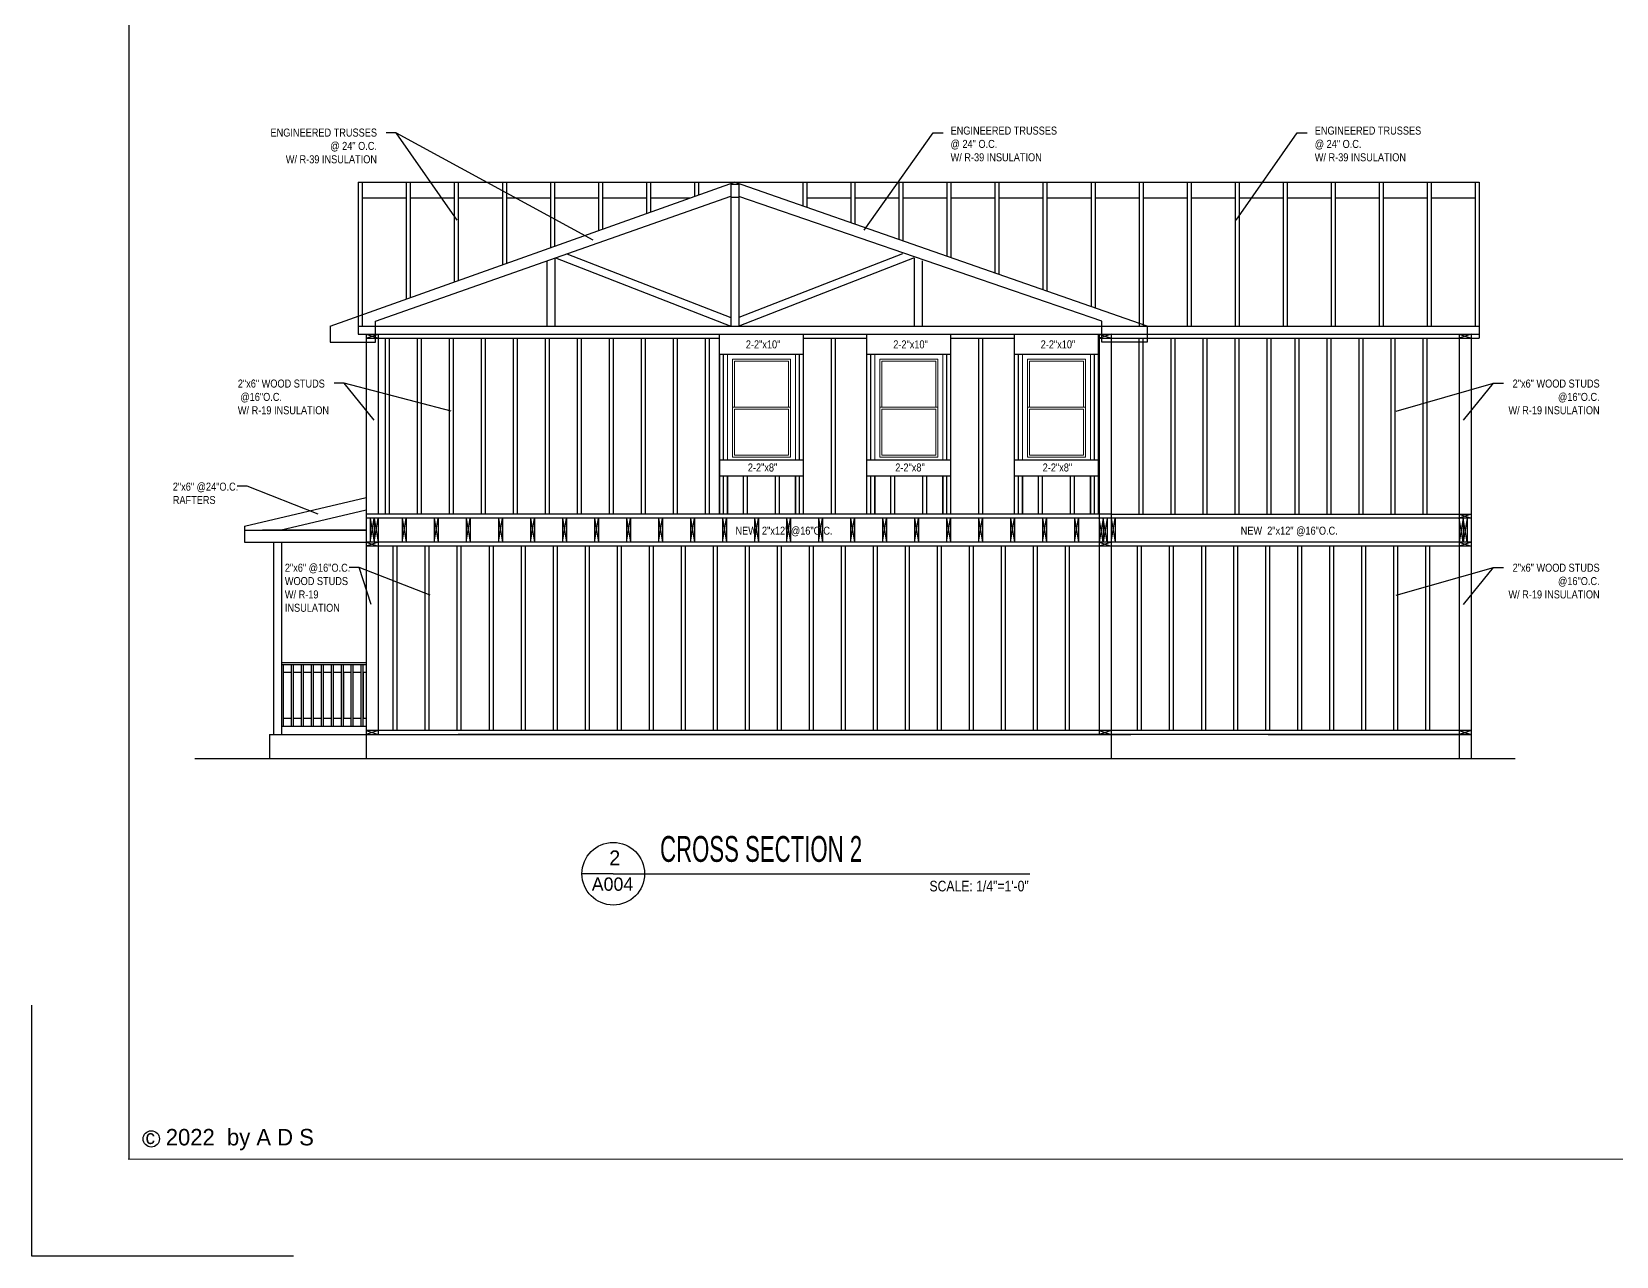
# Model space of a CAD drawing. Header units: inches. Extents: x -1842 to 12195, y -2228 to 2193.
# Drawn here: x 7510 to 8302, y 320 to 931 of the extents above; entities that cross this region are included whole.
import ezdxf

# ---------------------------------------------------------------- set-up
doc = ezdxf.new("R2010")
doc.units = ezdxf.units.IN
doc.header["$LTSCALE"] = 6
doc.header["$MEASUREMENT"] = 0
doc.layers.add('A-GLAZ', color=151, linetype='Continuous', lineweight=13)
doc.layers.add('Title Block', color=7, linetype='Continuous')
doc.layers.add('TXT', color=4, linetype='Continuous')
doc.styles.add('ARCH', font='romans.shx', dxfattribs={"width": 0.75, "height": 8})
doc.styles.add('HS-DESIGN-PLAN', font='GOTHIC.TTF', dxfattribs={"height": 0.09375})
doc.styles.add('HS-DESIGN-TTLB', font='GOTHIC.TTF')
doc.styles.get("Standard").update_dxf_attribs({"font": 'ARIALN.TTF'})

msp = doc.modelspace()

# ---------------------------------------------------------------- linework, layer by layer
for p, q in [((7659.1690595, 784.2968105), (7861.2690595, 856.2968105)), ((7673.1690595, 856.2968105), (8233.3690595, 856.2968105)), ((7673.1690595, 856.2968105), (7673.1690595, 780.2968105)), ((7675.1690595, 856.2968105), (7675.1690595, 784.2968105)), ((7697.1690595, 856.2968105), (7697.1690595, 797.8346631)), ((7699.1690595, 856.2968105), (7699.1690595, 798.5471816)), ((7721.1690595, 856.2968105), (7721.1690595, 806.3848858)), ((7723.1690595, 856.2968105), (7723.1690595, 807.0974043)), ((7745.1690595, 856.2968105), (7745.1690595, 814.9351084)), ((7747.1690595, 856.2968105), (7747.1690595, 815.647627)), ((7769.1690595, 856.2968105), (7769.1690595, 823.4853311)), ((7771.1690595, 856.2968105), (7771.1690595, 824.1978496)), ((7793.1690595, 856.2968105), (7793.1690595, 832.0355537)), ((7795.1690595, 856.2968105), (7795.1690595, 832.7480723)), ((7817.1690595, 856.2968105), (7817.1690595, 840.5857764)), ((7819.1690595, 856.2968105), (7819.1690595, 841.298295)), ((7841.1690595, 856.2968105), (7841.1690595, 849.1359991)), ((7843.1690595, 856.2968105), (7843.1690595, 849.8485176)), ((8067.3690595, 784.2968105), (7861.2690595, 856.2968105)), ((7895.3690595, 856.2968105), (7895.3690595, 844.3841468)), ((7897.3690595, 856.2968105), (7897.3690595, 843.6854568)), ((7919.3690595, 856.2968105), (7919.3690595, 835.9998673)), ((7921.3690595, 856.2968105), (7921.3690595, 835.3011774)), ((7943.3690595, 856.2968105), (7943.3690595, 827.6155878)), ((7945.3690595, 856.2968105), (7945.3690595, 826.9168979)), ((7967.3690595, 856.2968105), (7967.3690595, 819.2313084)), ((7969.3690595, 856.2968105), (7969.3690595, 818.5326184)), ((7991.3690595, 856.2968105), (7991.3690595, 810.8470289)), ((7993.3690595, 856.2968105), (7993.3690595, 810.1483389)), ((8015.3690595, 856.2968105), (8015.3690595, 802.4627494)), ((8017.3690595, 856.2968105), (8017.3690595, 801.7640595)), ((8039.3690595, 856.2968105), (8039.3690595, 794.0784699)), ((8041.3690595, 856.2968105), (8041.3690595, 793.37978)), ((8063.3690595, 856.2968105), (8063.3690595, 784.2968105)), ((8065.3690595, 856.2968105), (8065.3690595, 784.2968105)), ((8087.3690595, 856.2968105), (8087.3690595, 784.2968105)), ((8089.3690595, 856.2968105), (8089.3690595, 784.2968105)), ((8111.3690595, 856.2968105), (8111.3690595, 784.2968105)), ((8113.3690595, 856.2968105), (8113.3690595, 784.2968105)), ((8135.3690595, 856.2968105), (8135.3690595, 784.2968105)), ((8137.3690595, 856.2968105), (8137.3690595, 784.2968105)), ((8159.3690595, 856.2968105), (8159.3690595, 784.2968105)), ((8161.3690595, 856.2968105), (8161.3690595, 784.2968105)), ((8183.3690595, 856.2968105), (8183.3690595, 784.2968105)), ((8185.3690595, 856.2968105), (8185.3690595, 784.2968105)), ((8207.3690595, 856.2968105), (8207.3690595, 784.2968105)), ((8209.3690595, 856.2968105), (8209.3690595, 784.2968105)), ((8231.3690595, 856.2968105), (8231.3690595, 784.2968105)), ((8233.3690595, 856.2968105), (8233.3690595, 778.2968105)), ((8233.3690595, 856.2968105), (8233.3690595, 784.2968105)), ((7697.1690595, 848.2968105), (7675.1690595, 848.2968105)), ((7681.7977864, 786.8365246), (7859.3353043, 849.1611667)), ((7721.1690595, 848.2968105), (7699.1690595, 848.2968105)), ((7745.1690595, 848.2968105), (7723.1690595, 848.2968105)), ((7769.1690595, 848.2968105), (7747.1690595, 848.2968105)), ((7793.1690595, 848.2968105), (7771.1690595, 848.2968105)), ((7817.1690595, 848.2968105), (7795.1690595, 848.2968105)), ((7838.813504, 848.2968105), (7819.1690595, 848.2968105)), ((7859.3353043, 855.2393802), (7859.3353043, 784.2968105)), ((7859.3353043, 855.2393802), (7863.3353043, 855.2393802)), ((7859.3353043, 848.7393802), (7863.3353043, 848.7393802)), ((7863.3353043, 855.2393802), (7863.3353043, 784.2968105)), ((8044.7403327, 786.8365246), (7863.3353043, 849.1304703)), ((7919.3690595, 848.2968105), (7897.3690595, 848.2968105)), ((7943.3690595, 848.2968105), (7921.3690595, 848.2968105)), ((7967.3690595, 848.2968105), (7945.3690595, 848.2968105)), ((7991.3690595, 848.2968105), (7969.3690595, 848.2968105)), ((8015.3690595, 848.2968105), (7993.3690595, 848.2968105)), ((8039.3690595, 848.2968105), (8017.3690595, 848.2968105)), ((8063.3690595, 848.2968105), (8041.3690595, 848.2968105)), ((8087.3690595, 848.2968105), (8065.3690595, 848.2968105)), ((8111.3690595, 848.2968105), (8089.3690595, 848.2968105)), ((8135.3690595, 848.2968105), (8113.3690595, 848.2968105)), ((8159.3690595, 848.2968105), (8137.3690595, 848.2968105)), ((8183.3690595, 848.2968105), (8161.3690595, 848.2968105)), ((8207.3690595, 848.2968105), (8185.3690595, 848.2968105)), ((8231.3690595, 848.2968105), (8209.3690595, 848.2968105)), ((7767.5334229, 784.2968105), (7767.5334229, 816.9340664)), ((7771.5334229, 784.2968105), (7771.5334229, 818.3382686)), ((7771.6814382, 818.3902294), (7859.3353043, 784.2968105)), ((7777.4812858, 820.4262691), (7859.3353043, 788.5887305)), ((7945.1893228, 820.4262691), (7863.3353043, 788.5887305)), ((7950.9891704, 818.3902294), (7863.3353043, 784.2968105)), ((7951.1371857, 784.2968105), (7951.1371857, 818.3382686)), ((7955.1371857, 784.2968105), (7955.1371857, 816.9340664)), ((7659.1690595, 784.2968105), (7659.1690595, 776.2968105)), ((7673.1690595, 784.2968105), (8067.3690595, 784.2968105)), ((7681.7977864, 776.2968105), (7681.7977864, 786.8365246)), ((8044.7403327, 776.2968105), (8044.7403327, 786.8365246)), ((8067.3690595, 784.2968105), (8067.3690595, 780.2968105)), ((8067.3690595, 784.2968105), (8233.3690595, 784.2968105)), ((8067.3690595, 784.2968105), (8067.3690595, 776.2968105)), ((7659.1690595, 776.2968105), (7681.7977864, 776.2968105)), ((7673.1690595, 780.2968105), (7705.1690595, 780.2968105)), ((7673.1690595, 776.2968105), (7681.7977864, 776.2968105)), ((7677.1690595, 780.2968105), (7677.1690595, 568.2968105)), ((7677.1690595, 780.2968105), (7683.1690595, 778.2968105)), ((7677.1690595, 778.2968105), (7683.1690595, 780.2968105)), ((7677.1690595, 778.2968105), (7853.6873886, 778.2968105)), ((7683.1690595, 780.2968105), (7683.1690595, 690.2968105)), ((7686.7567024, 690.2968105), (7686.7567024, 778.2968105)), ((7688.7567024, 690.2968105), (7688.7567024, 778.2968105)), ((7702.7567024, 690.2968105), (7702.7567024, 778.2968105)), ((7704.7567024, 690.2968105), (7704.7567024, 778.2968105)), ((7705.1690595, 780.2968105), (8067.3690595, 780.2968105)), ((7718.7567024, 690.2968105), (7718.7567024, 778.2968105)), ((7720.7567024, 690.2968105), (7720.7567024, 778.2968105)), ((7734.7567024, 690.2968105), (7734.7567024, 778.2968105)), ((7736.7567024, 690.2968105), (7736.7567024, 778.2968105)), ((7750.7567024, 690.2968105), (7750.7567024, 778.2968105)), ((7752.7567024, 690.2968105), (7752.7567024, 778.2968105)), ((7766.7567024, 690.2968105), (7766.7567024, 778.2968105)), ((7768.7567024, 690.2968105), (7768.7567024, 778.2968105)), ((7782.7567024, 690.2968105), (7782.7567024, 778.2968105)), ((7784.7567024, 690.2968105), (7784.7567024, 778.2968105)), ((7798.7567024, 690.2968105), (7798.7567024, 778.2968105)), ((7800.7567024, 690.2968105), (7800.7567024, 778.2968105)), ((7814.7567024, 690.2968105), (7814.7567024, 778.2968105)), ((7816.7567024, 690.2968105), (7816.7567024, 778.2968105)), ((7830.7567024, 690.2968105), (7830.7567024, 778.2968105)), ((7832.7567024, 690.2968105), (7832.7567024, 778.2968105)), ((7846.7567024, 690.2968105), (7846.7567024, 778.2968105)), ((7848.7567024, 690.2968105), (7848.7567024, 778.2968105)), ((7853.6873886, 690.2968105), (7853.6873886, 780.2968105)), ((7895.6873886, 690.2968105), (7895.6873886, 780.2968105)), ((7895.6873886, 778.2968105), (7927.3690595, 778.2968105)), ((7909.6873886, 690.2968105), (7909.6873886, 778.2968105)), ((7911.6873886, 690.2968105), (7911.6873886, 778.2968105)), ((7927.3690595, 690.2968105), (7927.3690595, 780.2968105)), ((7969.3690595, 690.2968105), (7969.3690595, 780.2968105)), ((7969.3690595, 778.2968105), (8001.0507304, 778.2968105)), ((7983.3690595, 690.2968105), (7983.3690595, 778.2968105)), ((7985.3690595, 690.2968105), (7985.3690595, 778.2968105)), ((8001.0507304, 690.2968105), (8001.0507304, 780.2968105)), ((8043.0507304, 690.2968105), (8043.0507304, 780.2968105)), ((8043.0507304, 780.2968105), (8233.3690595, 780.2968105)), ((8043.0507304, 778.2968105), (8233.3690595, 778.2968105)), ((8043.3690595, 780.2968105), (8043.3690595, 580.2968105)), ((8049.3690595, 780.2968105), (8043.3690595, 778.2968105)), ((8043.3690595, 780.2968105), (8049.3690595, 778.2968105)), ((8067.3690595, 776.2968105), (8044.7403327, 776.2968105)), ((8049.3690595, 780.2968105), (8049.3690595, 568.2968105)), ((8063.3690595, 690.2968105), (8063.3690595, 778.2968105)), ((8065.3690595, 690.2968105), (8065.3690595, 778.2968105)), ((8079.3690595, 690.2968105), (8079.3690595, 778.2968105)), ((8081.3690595, 690.2968105), (8081.3690595, 778.2968105)), ((8095.3690595, 690.2968105), (8095.3690595, 778.2968105)), ((8097.3690595, 690.2968105), (8097.3690595, 778.2968105)), ((8111.3690595, 690.2968105), (8111.3690595, 778.2968105)), ((8113.3690595, 690.2968105), (8113.3690595, 778.2968105)), ((8127.3690595, 690.2968105), (8127.3690595, 778.2968105)), ((8129.3690595, 690.2968105), (8129.3690595, 778.2968105)), ((8141.3690595, 690.2968105), (8141.3690595, 778.2968105)), ((8143.3690595, 690.2968105), (8143.3690595, 778.2968105)), ((8157.3690595, 690.2968105), (8157.3690595, 778.2968105)), ((8159.3690595, 690.2968105), (8159.3690595, 778.2968105)), ((8173.3690595, 690.2968105), (8173.3690595, 778.2968105)), ((8175.3690595, 690.2968105), (8175.3690595, 778.2968105)), ((8189.3690595, 690.2968105), (8189.3690595, 778.2968105)), ((8191.3690595, 690.2968105), (8191.3690595, 778.2968105)), ((8205.3690595, 690.2968105), (8205.3690595, 778.2968105)), ((8207.3690595, 690.2968105), (8207.3690595, 778.2968105)), ((8223.3690595, 780.2968105), (8223.3690595, 568.2968105)), ((8229.3690595, 780.2968105), (8223.3690595, 778.2968105)), ((8223.3690595, 780.2968105), (8229.3690595, 778.2968105)), ((8229.3690595, 780.2968105), (8229.3690595, 568.2968105)), ((7853.6873886, 770.2968105), (7895.6873886, 770.2968105)), ((7853.6873886, 770.2968105), (7853.6873886, 690.2968105)), ((7855.6873886, 717.2968105), (7855.6873886, 770.2968105)), ((7893.6873886, 717.2968105), (7893.6873886, 770.2968105)), ((7927.3690595, 770.2968105), (7969.3690595, 770.2968105)), ((7929.3690595, 717.2968105), (7929.3690595, 770.2968105)), ((7967.3690595, 717.2968105), (7967.3690595, 770.2968105)), ((8001.0507304, 770.2968105), (8043.0507304, 770.2968105)), ((8003.0507304, 717.2968105), (8003.0507304, 770.2968105)), ((8041.0507304, 717.2968105), (8041.0507304, 770.2968105)), ((7895.6873886, 717.2968105), (7853.6873886, 717.2968105)), ((7969.3690595, 717.2968105), (7927.3690595, 717.2968105)), ((8043.0507304, 717.2968105), (8001.0507304, 717.2968105)), ((7895.6873886, 709.2968105), (7853.6873886, 709.2968105)), ((7855.6873886, 690.2968105), (7855.6873886, 709.2968105)), ((7857.6873886, 709.2968105), (7857.6873886, 690.2968105)), ((7857.6873886, 690.2968105), (7857.6873886, 709.2968105)), ((7857.6873886, 690.2968105), (7857.6873886, 709.2968105)), ((7865.6873886, 690.2968105), (7865.6873886, 709.2968105)), ((7867.6873886, 690.2968105), (7867.6873886, 709.2968105)), ((7881.6873886, 690.2968105), (7881.6873886, 709.2968105)), ((7883.6873886, 690.2968105), (7883.6873886, 709.2968105)), ((7891.6873886, 709.2968105), (7891.6873886, 690.2968105)), ((7891.6873886, 690.2968105), (7891.6873886, 709.2968105)), ((7891.6873886, 690.2968105), (7891.6873886, 709.2968105)), ((7893.6873886, 690.2968105), (7893.6873886, 709.2968105)), ((7969.3690595, 709.2968105), (7927.3690595, 709.2968105)), ((7929.3690595, 690.2968105), (7929.3690595, 709.2968105)), ((7931.3690595, 709.2968105), (7931.3690595, 690.2968105)), ((7931.3690595, 690.2968105), (7931.3690595, 709.2968105)), ((7931.3690595, 690.2968105), (7931.3690595, 709.2968105)), ((7939.3690595, 690.2968105), (7939.3690595, 709.2968105)), ((7941.3690595, 690.2968105), (7941.3690595, 709.2968105)), ((7955.3690595, 690.2968105), (7955.3690595, 709.2968105)), ((7957.3690595, 690.2968105), (7957.3690595, 709.2968105)), ((7965.3690595, 709.2968105), (7965.3690595, 690.2968105)), ((7965.3690595, 690.2968105), (7965.3690595, 709.2968105)), ((7965.3690595, 690.2968105), (7965.3690595, 709.2968105)), ((7967.3690595, 690.2968105), (7967.3690595, 709.2968105)), ((8043.0507304, 709.2968105), (8001.0507304, 709.2968105)), ((8003.0507304, 690.2968105), (8003.0507304, 709.2968105)), ((8005.0507304, 709.2968105), (8005.0507304, 690.2968105)), ((8005.0507304, 690.2968105), (8005.0507304, 709.2968105)), ((8005.0507304, 690.2968105), (8005.0507304, 709.2968105)), ((8013.0507304, 690.2968105), (8013.0507304, 709.2968105)), ((8015.0507304, 690.2968105), (8015.0507304, 709.2968105)), ((8029.0507304, 690.2968105), (8029.0507304, 709.2968105)), ((8031.0507304, 690.2968105), (8031.0507304, 709.2968105)), ((8039.0507304, 709.2968105), (8039.0507304, 690.2968105)), ((8039.0507304, 690.2968105), (8039.0507304, 709.2968105)), ((8039.0507304, 690.2968105), (8039.0507304, 709.2968105)), ((8041.0507304, 690.2968105), (8041.0507304, 709.2968105)), ((7616.3690595, 684.2968105), (7677.1690595, 698.758069)), ((7633.8901393, 682.2968105), (7677.1690595, 692.5906864)), ((8049.3690595, 690.2968105), (7677.1690595, 690.2968105)), ((8049.3690595, 690.2968105), (8229.3690595, 690.2968105)), ((8229.3690595, 690.2968105), (8223.3690595, 688.2968105)), ((8223.3690595, 690.2968105), (8229.3690595, 688.2968105)), ((7616.3690595, 684.2968105), (7616.3690595, 676.2968105)), ((7616.3690595, 684.2968105), (7616.3690595, 676.2968105)), ((7616.3690595, 682.2968105), (7677.1690595, 682.2968105)), ((7677.1690595, 682.2968105), (7625.2468882, 682.2968105)), ((8049.3690595, 688.2968105), (7677.1690595, 688.2968105)), ((7679.1690595, 688.2968105), (7681.1690595, 676.2968105)), ((7679.1690595, 676.2968105), (7681.1690595, 688.2968105)), ((7679.1690595, 688.2968105), (7679.1690595, 676.2968105)), ((7681.1690595, 688.2968105), (7683.1690595, 676.2968105)), ((7681.1690595, 676.2968105), (7683.1690595, 688.2968105)), ((7681.1690595, 688.2968105), (7681.1690595, 676.2968105)), ((7681.1690595, 688.2968105), (7681.1690595, 676.2968105)), ((7683.1690595, 688.2968105), (7683.1690595, 676.2968105)), ((7695.1690595, 688.2968105), (7697.1690595, 676.2968105)), ((7695.1690595, 676.2968105), (7697.1690595, 688.2968105)), ((7695.1690595, 688.2968105), (7695.1690595, 676.2968105)), ((7695.1690595, 688.2968105), (7695.1690595, 676.2968105)), ((7697.1690595, 688.2968105), (7697.1690595, 676.2968105)), ((7711.1690595, 688.2968105), (7713.1690595, 676.2968105)), ((7711.1690595, 676.2968105), (7713.1690595, 688.2968105)), ((7711.1690595, 688.2968105), (7711.1690595, 676.2968105)), ((7711.1690595, 688.2968105), (7711.1690595, 676.2968105)), ((7713.1690595, 688.2968105), (7713.1690595, 676.2968105)), ((7727.1690595, 688.2968105), (7729.1690595, 676.2968105)), ((7727.1690595, 676.2968105), (7729.1690595, 688.2968105)), ((7727.1690595, 688.2968105), (7727.1690595, 676.2968105)), ((7727.1690595, 688.2968105), (7727.1690595, 676.2968105)), ((7729.1690595, 688.2968105), (7729.1690595, 676.2968105)), ((7743.1690595, 688.2968105), (7745.1690595, 676.2968105)), ((7743.1690595, 676.2968105), (7745.1690595, 688.2968105)), ((7743.1690595, 688.2968105), (7743.1690595, 676.2968105)), ((7743.1690595, 688.2968105), (7743.1690595, 676.2968105)), ((7745.1690595, 688.2968105), (7745.1690595, 676.2968105)), ((7759.1690595, 688.2968105), (7761.1690595, 676.2968105)), ((7759.1690595, 676.2968105), (7761.1690595, 688.2968105)), ((7759.1690595, 688.2968105), (7759.1690595, 676.2968105)), ((7759.1690595, 688.2968105), (7759.1690595, 676.2968105)), ((7761.1690595, 688.2968105), (7761.1690595, 676.2968105)), ((7775.1690595, 688.2968105), (7777.1690595, 676.2968105)), ((7775.1690595, 676.2968105), (7777.1690595, 688.2968105)), ((7775.1690595, 688.2968105), (7775.1690595, 676.2968105)), ((7775.1690595, 688.2968105), (7775.1690595, 676.2968105)), ((7777.1690595, 688.2968105), (7777.1690595, 676.2968105)), ((7791.1690595, 688.2968105), (7793.1690595, 676.2968105)), ((7791.1690595, 676.2968105), (7793.1690595, 688.2968105)), ((7791.1690595, 688.2968105), (7791.1690595, 676.2968105)), ((7791.1690595, 688.2968105), (7791.1690595, 676.2968105)), ((7793.1690595, 688.2968105), (7793.1690595, 676.2968105)), ((7807.1690595, 688.2968105), (7809.1690595, 676.2968105)), ((7807.1690595, 676.2968105), (7809.1690595, 688.2968105)), ((7807.1690595, 688.2968105), (7807.1690595, 676.2968105)), ((7807.1690595, 688.2968105), (7807.1690595, 676.2968105)), ((7809.1690595, 688.2968105), (7809.1690595, 676.2968105)), ((7823.1690595, 688.2968105), (7825.1690595, 676.2968105)), ((7823.1690595, 676.2968105), (7825.1690595, 688.2968105)), ((7823.1690595, 688.2968105), (7823.1690595, 676.2968105)), ((7823.1690595, 688.2968105), (7823.1690595, 676.2968105)), ((7825.1690595, 688.2968105), (7825.1690595, 676.2968105)), ((7839.1690595, 688.2968105), (7841.1690595, 676.2968105)), ((7839.1690595, 676.2968105), (7841.1690595, 688.2968105)), ((7839.1690595, 688.2968105), (7839.1690595, 676.2968105)), ((7839.1690595, 688.2968105), (7839.1690595, 676.2968105)), ((7841.1690595, 688.2968105), (7841.1690595, 676.2968105)), ((7855.1690595, 688.2968105), (7857.1690595, 676.2968105)), ((7855.1690595, 676.2968105), (7857.1690595, 688.2968105)), ((7855.1690595, 688.2968105), (7855.1690595, 676.2968105)), ((7855.1690595, 688.2968105), (7855.1690595, 676.2968105)), ((7857.1690595, 688.2968105), (7857.1690595, 676.2968105)), ((7871.1690595, 688.2968105), (7873.1690595, 676.2968105)), ((7871.1690595, 676.2968105), (7873.1690595, 688.2968105)), ((7871.1690595, 688.2968105), (7871.1690595, 676.2968105)), ((7871.1690595, 688.2968105), (7871.1690595, 676.2968105)), ((7873.1690595, 688.2968105), (7873.1690595, 676.2968105)), ((7887.1690595, 688.2968105), (7889.1690595, 676.2968105)), ((7887.1690595, 676.2968105), (7889.1690595, 688.2968105)), ((7887.1690595, 688.2968105), (7887.1690595, 676.2968105)), ((7887.1690595, 688.2968105), (7887.1690595, 676.2968105)), ((7889.1690595, 688.2968105), (7889.1690595, 676.2968105)), ((7903.1690595, 688.2968105), (7905.1690595, 676.2968105)), ((7903.1690595, 676.2968105), (7905.1690595, 688.2968105)), ((7903.1690595, 688.2968105), (7903.1690595, 676.2968105)), ((7903.1690595, 688.2968105), (7903.1690595, 676.2968105)), ((7905.1690595, 688.2968105), (7905.1690595, 676.2968105)), ((7919.1690595, 688.2968105), (7921.1690595, 676.2968105)), ((7919.1690595, 676.2968105), (7921.1690595, 688.2968105)), ((7919.1690595, 688.2968105), (7919.1690595, 676.2968105)), ((7919.1690595, 688.2968105), (7919.1690595, 676.2968105)), ((7921.1690595, 688.2968105), (7921.1690595, 676.2968105)), ((7935.1690595, 688.2968105), (7937.1690595, 676.2968105)), ((7935.1690595, 676.2968105), (7937.1690595, 688.2968105)), ((7935.1690595, 688.2968105), (7935.1690595, 676.2968105)), ((7935.1690595, 688.2968105), (7935.1690595, 676.2968105)), ((7937.1690595, 688.2968105), (7937.1690595, 676.2968105)), ((7951.1690595, 688.2968105), (7953.1690595, 676.2968105)), ((7951.1690595, 676.2968105), (7953.1690595, 688.2968105)), ((7951.1690595, 688.2968105), (7951.1690595, 676.2968105)), ((7951.1690595, 688.2968105), (7951.1690595, 676.2968105)), ((7953.1690595, 688.2968105), (7953.1690595, 676.2968105)), ((7967.1690595, 688.2968105), (7969.1690595, 676.2968105)), ((7967.1690595, 676.2968105), (7969.1690595, 688.2968105)), ((7967.1690595, 688.2968105), (7967.1690595, 676.2968105)), ((7967.1690595, 688.2968105), (7967.1690595, 676.2968105)), ((7969.1690595, 688.2968105), (7969.1690595, 676.2968105)), ((7983.1690595, 688.2968105), (7985.1690595, 676.2968105)), ((7983.1690595, 676.2968105), (7985.1690595, 688.2968105)), ((7983.1690595, 688.2968105), (7983.1690595, 676.2968105)), ((7983.1690595, 688.2968105), (7983.1690595, 676.2968105)), ((7985.1690595, 688.2968105), (7985.1690595, 676.2968105)), ((7999.1690595, 688.2968105), (8001.1690595, 676.2968105)), ((7999.1690595, 676.2968105), (8001.1690595, 688.2968105)), ((7999.1690595, 688.2968105), (7999.1690595, 676.2968105)), ((7999.1690595, 688.2968105), (7999.1690595, 676.2968105)), ((8001.1690595, 688.2968105), (8001.1690595, 676.2968105)), ((8015.1690595, 688.2968105), (8017.1690595, 676.2968105)), ((8015.1690595, 676.2968105), (8017.1690595, 688.2968105)), ((8015.1690595, 688.2968105), (8015.1690595, 676.2968105)), ((8015.1690595, 688.2968105), (8015.1690595, 676.2968105)), ((8017.1690595, 688.2968105), (8017.1690595, 676.2968105)), ((8031.1690595, 688.2968105), (8033.1690595, 676.2968105)), ((8031.1690595, 676.2968105), (8033.1690595, 688.2968105)), ((8031.1690595, 688.2968105), (8031.1690595, 676.2968105)), ((8031.1690595, 688.2968105), (8031.1690595, 676.2968105)), ((8033.1690595, 688.2968105), (8033.1690595, 676.2968105)), ((8045.3690595, 688.2968105), (8043.3690595, 676.2968105)), ((8045.3690595, 676.2968105), (8043.3690595, 688.2968105)), ((8043.3690595, 688.2968105), (8043.3690595, 676.2968105)), ((8045.3690595, 688.2968105), (8045.3690595, 676.2968105)), ((8047.3690595, 688.2968105), (8045.3690595, 676.2968105)), ((8047.3690595, 676.2968105), (8045.3690595, 688.2968105)), ((8045.3690595, 688.2968105), (8045.3690595, 676.2968105)), ((8047.3690595, 688.2968105), (8047.3690595, 676.2968105)), ((8229.3690595, 688.2968105), (8049.3690595, 688.2968105)), ((8049.3690595, 688.2968105), (8051.3690595, 676.2968105)), ((8049.3690595, 676.2968105), (8051.3690595, 688.2968105)), ((8051.3690595, 688.2968105), (8051.3690595, 676.2968105)), ((8225.3690595, 688.2968105), (8223.3690595, 676.2968105)), ((8225.3690595, 676.2968105), (8223.3690595, 688.2968105)), ((8223.3690595, 688.2968105), (8223.3690595, 676.2968105)), ((8225.3690595, 688.2968105), (8225.3690595, 676.2968105)), ((8227.3690595, 688.2968105), (8225.3690595, 676.2968105)), ((8227.3690595, 676.2968105), (8225.3690595, 688.2968105)), ((8225.3690595, 688.2968105), (8225.3690595, 676.2968105)), ((8227.3690595, 688.2968105), (8227.3690595, 676.2968105)), ((7616.3690595, 676.2968105), (7677.1690595, 676.2968105)), ((7630.7690595, 676.2968105), (7630.7690595, 580.2968105)), ((7634.7690595, 676.2968105), (7634.7690595, 580.2968105)), ((8049.3690595, 676.2968105), (7677.1690595, 676.2968105)), ((7677.1690595, 676.2968105), (7683.1690595, 674.2968105)), ((7683.1690595, 676.2968105), (7677.1690595, 674.2968105)), ((8049.3690595, 674.2968105), (7677.1690595, 674.2968105)), ((7683.1690595, 676.2968105), (7683.1690595, 580.2968105)), ((7690.6690595, 582.2968105), (7690.6690595, 674.2968105)), ((7692.6690595, 582.2968105), (7692.6690595, 674.2968105)), ((7706.6690595, 582.2968105), (7706.6690595, 674.2968105)), ((7708.6690595, 582.2968105), (7708.6690595, 674.2968105)), ((7722.6690595, 582.2968105), (7722.6690595, 674.2968105)), ((7724.6690595, 582.2968105), (7724.6690595, 674.2968105)), ((7738.6690595, 582.2968105), (7738.6690595, 674.2968105)), ((7740.6690595, 582.2968105), (7740.6690595, 674.2968105)), ((7754.6690595, 582.2968105), (7754.6690595, 674.2968105)), ((7756.6690595, 582.2968105), (7756.6690595, 674.2968105)), ((7770.6690595, 582.2968105), (7770.6690595, 674.2968105)), ((7772.6690595, 582.2968105), (7772.6690595, 674.2968105)), ((7786.6690595, 582.2968105), (7786.6690595, 674.2968105)), ((7788.6690595, 582.2968105), (7788.6690595, 674.2968105)), ((7802.6690595, 582.2968105), (7802.6690595, 674.2968105)), ((7804.6690595, 582.2968105), (7804.6690595, 674.2968105)), ((7818.6690595, 582.2968105), (7818.6690595, 674.2968105)), ((7820.6690595, 582.2968105), (7820.6690595, 674.2968105)), ((7834.6690595, 582.2968105), (7834.6690595, 674.2968105)), ((7836.6690595, 582.2968105), (7836.6690595, 674.2968105)), ((7850.6690595, 582.2968105), (7850.6690595, 674.2968105)), ((7852.6690595, 582.2968105), (7852.6690595, 674.2968105)), ((7866.6690595, 582.2968105), (7866.6690595, 674.2968105)), ((7868.6690595, 582.2968105), (7868.6690595, 674.2968105)), ((7882.6690595, 582.2968105), (7882.6690595, 674.2968105)), ((7884.6690595, 582.2968105), (7884.6690595, 674.2968105)), ((7898.6690595, 582.2968105), (7898.6690595, 674.2968105)), ((7900.6690595, 582.2968105), (7900.6690595, 674.2968105)), ((8229.3690595, 674.2968105), (7903.1690595, 674.2968105)), ((7914.6690595, 582.2968105), (7914.6690595, 674.2968105)), ((7916.6690595, 582.2968105), (7916.6690595, 674.2968105)), ((7930.6690595, 582.2968105), (7930.6690595, 674.2968105)), ((7932.6690595, 582.2968105), (7932.6690595, 674.2968105)), ((7946.6690595, 582.2968105), (7946.6690595, 674.2968105)), ((7948.6690595, 582.2968105), (7948.6690595, 674.2968105)), ((7962.6690595, 582.2968105), (7962.6690595, 674.2968105)), ((7964.6690595, 582.2968105), (7964.6690595, 674.2968105)), ((7978.6690595, 582.2968105), (7978.6690595, 674.2968105)), ((7980.6690595, 582.2968105), (7980.6690595, 674.2968105)), ((7994.6690595, 582.2968105), (7994.6690595, 674.2968105)), ((7996.6690595, 582.2968105), (7996.6690595, 674.2968105)), ((8010.6690595, 582.2968105), (8010.6690595, 674.2968105)), ((8012.6690595, 582.2968105), (8012.6690595, 674.2968105)), ((8026.6690595, 582.2968105), (8026.6690595, 674.2968105)), ((8028.6690595, 582.2968105), (8028.6690595, 674.2968105)), ((8049.3690595, 676.2968105), (8043.3690595, 674.2968105)), ((8043.3690595, 676.2968105), (8049.3690595, 674.2968105)), ((8229.3690595, 676.2968105), (8049.3690595, 676.2968105)), ((8062.6690595, 582.2968105), (8062.6690595, 674.2968105)), ((8064.6690595, 582.2968105), (8064.6690595, 674.2968105)), ((8078.6690595, 582.2968105), (8078.6690595, 674.2968105)), ((8080.6690595, 582.2968105), (8080.6690595, 674.2968105)), ((8094.6690595, 582.2968105), (8094.6690595, 674.2968105)), ((8096.6690595, 582.2968105), (8096.6690595, 674.2968105)), ((8110.6690595, 582.2968105), (8110.6690595, 674.2968105)), ((8112.6690595, 582.2968105), (8112.6690595, 674.2968105)), ((8126.6690595, 582.2968105), (8126.6690595, 674.2968105)), ((8128.6690595, 582.2968105), (8128.6690595, 674.2968105)), ((8142.6690595, 582.2968105), (8142.6690595, 674.2968105)), ((8144.6690595, 582.2968105), (8144.6690595, 674.2968105)), ((8158.6690595, 582.2968105), (8158.6690595, 674.2968105)), ((8160.6690595, 582.2968105), (8160.6690595, 674.2968105)), ((8174.6690595, 582.2968105), (8174.6690595, 674.2968105)), ((8176.6690595, 582.2968105), (8176.6690595, 674.2968105)), ((8190.6690595, 582.2968105), (8190.6690595, 674.2968105)), ((8192.6690595, 582.2968105), (8192.6690595, 674.2968105)), ((8206.6690595, 582.2968105), (8206.6690595, 674.2968105)), ((8208.6690595, 582.2968105), (8208.6690595, 674.2968105)), ((8229.3690595, 676.2968105), (8223.3690595, 674.2968105)), ((8223.3690595, 676.2968105), (8229.3690595, 674.2968105)), ((7634.7690595, 616.2968105), (7677.1690595, 616.2968105)), ((7634.7690595, 615.2968105), (7677.1690595, 615.2968105)), ((7635.7690595, 584.2968105), (7635.7690595, 615.2968105)), ((7639.7690595, 611.2968105), (7635.7690595, 611.2968105)), ((7639.7690595, 584.2968105), (7639.7690595, 615.2968105)), ((7640.7690595, 584.2968105), (7640.7690595, 615.2968105)), ((7644.7690595, 611.2968105), (7640.7690595, 611.2968105)), ((7644.7690595, 584.2968105), (7644.7690595, 615.2968105)), ((7645.7690595, 584.2968105), (7645.7690595, 615.2968105)), ((7649.7690595, 611.2968105), (7645.7690595, 611.2968105)), ((7649.7690595, 584.2968105), (7649.7690595, 615.2968105)), ((7650.7690595, 584.2968105), (7650.7690595, 615.2968105)), ((7654.7690595, 611.2968105), (7650.7690595, 611.2968105)), ((7654.7690595, 584.2968105), (7654.7690595, 615.2968105)), ((7655.7690595, 584.2968105), (7655.7690595, 615.2968105)), ((7659.7690595, 611.2968105), (7655.7690595, 611.2968105)), ((7659.7690595, 584.2968105), (7659.7690595, 615.2968105)), ((7660.7690595, 584.2968105), (7660.7690595, 615.2968105)), ((7664.7690595, 611.2968105), (7660.7690595, 611.2968105)), ((7664.7690595, 584.2968105), (7664.7690595, 615.2968105)), ((7669.5690595, 611.2968105), (7665.5690595, 611.2968105)), ((7669.5690595, 611.2968105), (7665.5690595, 611.2968105)), ((7665.7690595, 584.2968105), (7665.7690595, 615.2968105)), ((7669.5690595, 584.2968105), (7669.5690595, 615.2968105)), ((7669.5690595, 584.2968105), (7669.5690595, 615.2968105)), ((7670.5690595, 584.2968105), (7670.5690595, 615.2968105)), ((7670.5690595, 584.2968105), (7670.5690595, 615.2968105)), ((7674.5690595, 611.2968105), (7670.5690595, 611.2968105)), ((7674.5690595, 611.2968105), (7670.5690595, 611.2968105)), ((7674.5690595, 584.2968105), (7674.5690595, 615.2968105)), ((7674.5690595, 584.2968105), (7674.5690595, 615.2968105)), ((7675.5690595, 584.2968105), (7675.5690595, 615.2968105)), ((7675.5690595, 584.2968105), (7675.5690595, 615.2968105)), ((7677.1690595, 611.2968105), (7675.5690595, 611.2968105)), ((7639.7690595, 588.2968105), (7635.7690595, 588.2968105)), ((7644.7690595, 588.2968105), (7640.7690595, 588.2968105)), ((7649.7690595, 588.2968105), (7645.7690595, 588.2968105)), ((7654.7690595, 588.2968105), (7650.7690595, 588.2968105)), ((7659.7690595, 588.2968105), (7655.7690595, 588.2968105)), ((7664.7690595, 588.2968105), (7660.7690595, 588.2968105)), ((7669.5690595, 588.2968105), (7665.5690595, 588.2968105)), ((7669.5690595, 588.2968105), (7665.5690595, 588.2968105)), ((7674.5690595, 588.2968105), (7670.5690595, 588.2968105)), ((7674.5690595, 588.2968105), (7670.5690595, 588.2968105)), ((7677.1690595, 588.2968105), (7675.5690595, 588.2968105)), ((7628.7690595, 580.2968105), (8059.3317154, 580.2968105)), ((7628.7690595, 580.2968105), (7628.7690595, 568.2968105)), ((7677.1690595, 584.2968105), (7634.7690595, 584.2968105)), ((8049.3690595, 582.2968105), (7677.1690595, 582.2968105)), ((7677.1690595, 582.2968105), (7683.1690595, 580.2968105)), ((7683.1690595, 582.2968105), (7677.1690595, 580.2968105)), ((8229.3690595, 580.2968105), (7723.1690595, 580.2968105)), ((8049.3690595, 580.2968105), (7723.1690595, 580.2968105)), ((8049.3690595, 582.2968105), (8043.3690595, 580.2968105)), ((8043.3690595, 582.2968105), (8049.3690595, 580.2968105)), ((8229.3690595, 582.2968105), (8049.3690595, 582.2968105)), ((8127.8317154, 580.2968105), (8229.3690595, 580.2968105)), ((8229.3690595, 582.2968105), (8223.3690595, 580.2968105)), ((8223.3690595, 582.2968105), (8229.3690595, 580.2968105)), ((7591.5668133, 568.2968105), (8251.3076315, 568.2968105)), ((7800.5931994, 510.7056583), (7784.9628109, 510.7056583)), ((7800.5931994, 510.7056583), (7784.9628109, 510.7056583)), ((7800.5931994, 510.7056583), (8008.7893659, 510.7056583)), ((7800.5931994, 510.7056583), (8008.7893659, 510.7056583))]:
    msp.add_line(p, q)
msp.add_lwpolyline([(7558.1318748, 1494.6223555, 0.5, 0.5, 0), (9053.1911095, 1494.6223555, 0, 0, 0), (9053.1911095, 368.173134, 0.5, 0.5, 0), (7558.1318748, 368.173134, 0.5, 0.5, 0)], format="xyseb")
at = {"const_width": 0.5}
msp.add_lwpolyline([(7558.5318748, 368.173134), (7558.5318748, 1494.6223555)], dxfattribs=at)
msp.add_lwpolyline([(7558.5318748, 368.173134), (7558.5318748, 1494.6223555)], dxfattribs=at)
msp.add_circle((7800.5931994, 510.7056583), 15.6303885)
msp.add_circle((7800.5931994, 510.7056583), 15.6303885)
at = {"layer": 'A-GLAZ', "lineweight": 9}
for p, q in [((7891.6873886, 770.2968105), (7857.6873886, 770.2968105)), ((7857.6873886, 770.2968105), (7891.6873886, 770.2968105)), ((7857.6873886, 770.2968105), (7891.6873886, 770.2968105)), ((7857.6873886, 717.2968105), (7857.6873886, 770.2968105)), ((7891.6873886, 770.2968105), (7891.6873886, 717.2968105)), ((7965.3690595, 770.2968105), (7931.3690595, 770.2968105)), ((7931.3690595, 770.2968105), (7965.3690595, 770.2968105)), ((7931.3690595, 770.2968105), (7965.3690595, 770.2968105)), ((7931.3690595, 717.2968105), (7931.3690595, 770.2968105)), ((7965.3690595, 770.2968105), (7965.3690595, 717.2968105)), ((8039.0507304, 770.2968105), (8005.0507304, 770.2968105)), ((8005.0507304, 770.2968105), (8039.0507304, 770.2968105)), ((8005.0507304, 770.2968105), (8039.0507304, 770.2968105)), ((8005.0507304, 717.2968105), (8005.0507304, 770.2968105)), ((8039.0507304, 770.2968105), (8039.0507304, 717.2968105)), ((7889.1873886, 767.7968105), (7860.1873886, 767.7968105)), ((7860.1873886, 743.7968105), (7860.1873886, 767.7968105)), ((7861.1873886, 766.7968105), (7861.1873886, 743.7968105)), ((7861.1873886, 766.7968105), (7888.1873886, 766.7968105)), ((7888.1873886, 766.7968105), (7888.1873886, 743.7968105)), ((7889.1873886, 743.7968105), (7889.1873886, 767.7968105)), ((7962.8690595, 767.7968105), (7933.8690595, 767.7968105)), ((7933.8690595, 743.7968105), (7933.8690595, 767.7968105)), ((7934.8690595, 766.7968105), (7934.8690595, 743.7968105)), ((7934.8690595, 766.7968105), (7961.8690595, 766.7968105)), ((7961.8690595, 766.7968105), (7961.8690595, 743.7968105)), ((7962.8690595, 743.7968105), (7962.8690595, 767.7968105)), ((8036.5507304, 767.7968105), (8007.5507304, 767.7968105)), ((8007.5507304, 743.7968105), (8007.5507304, 767.7968105)), ((8008.5507304, 766.7968105), (8008.5507304, 743.7968105)), ((8008.5507304, 766.7968105), (8035.5507304, 766.7968105)), ((8035.5507304, 766.7968105), (8035.5507304, 743.7968105)), ((8036.5507304, 743.7968105), (8036.5507304, 767.7968105)), ((7860.1873886, 743.7968105), (7860.1873886, 718.7968105)), ((7860.1873886, 743.7968105), (7889.1873886, 743.7968105)), ((7861.1873886, 742.7968105), (7861.1873886, 719.7968105)), ((7861.1873886, 742.7968105), (7888.1873886, 742.7968105)), ((7888.1873886, 719.7968105), (7888.1873886, 742.7968105)), ((7889.1873886, 718.7968105), (7889.1873886, 743.7968105)), ((7933.8690595, 743.7968105), (7933.8690595, 718.7968105)), ((7933.8690595, 743.7968105), (7962.8690595, 743.7968105)), ((7934.8690595, 742.7968105), (7934.8690595, 719.7968105)), ((7934.8690595, 742.7968105), (7961.8690595, 742.7968105)), ((7961.8690595, 719.7968105), (7961.8690595, 742.7968105)), ((7962.8690595, 718.7968105), (7962.8690595, 743.7968105)), ((8007.5507304, 743.7968105), (8007.5507304, 718.7968105)), ((8007.5507304, 743.7968105), (8036.5507304, 743.7968105)), ((8008.5507304, 742.7968105), (8008.5507304, 719.7968105)), ((8008.5507304, 742.7968105), (8035.5507304, 742.7968105)), ((8035.5507304, 719.7968105), (8035.5507304, 742.7968105)), ((8036.5507304, 718.7968105), (8036.5507304, 743.7968105)), ((7857.6873886, 717.2968105), (7891.6873886, 717.2968105)), ((7891.6873886, 717.2968105), (7857.6873886, 717.2968105)), ((7857.6873886, 717.2968105), (7891.6873886, 717.2968105)), ((7891.6873886, 717.2968105), (7857.6873886, 717.2968105)), ((7860.1873886, 718.7968105), (7889.1873886, 718.7968105)), ((7861.1873886, 719.7968105), (7888.1873886, 719.7968105)), ((7931.3690595, 717.2968105), (7965.3690595, 717.2968105)), ((7965.3690595, 717.2968105), (7931.3690595, 717.2968105)), ((7931.3690595, 717.2968105), (7965.3690595, 717.2968105)), ((7965.3690595, 717.2968105), (7931.3690595, 717.2968105)), ((7933.8690595, 718.7968105), (7962.8690595, 718.7968105)), ((7934.8690595, 719.7968105), (7961.8690595, 719.7968105)), ((8005.0507304, 717.2968105), (8039.0507304, 717.2968105)), ((8039.0507304, 717.2968105), (8005.0507304, 717.2968105)), ((8005.0507304, 717.2968105), (8039.0507304, 717.2968105)), ((8039.0507304, 717.2968105), (8005.0507304, 717.2968105)), ((8007.5507304, 718.7968105), (8036.5507304, 718.7968105)), ((8008.5507304, 719.7968105), (8035.5507304, 719.7968105))]:
    msp.add_line(p, q, dxfattribs=at)
at = {"layer": 'Title Block'}
for p, q in [((7558.5318748, 1494.6223555), (7558.5318748, 368.173134)), ((7665.7690595, 611.2968105), (7665.7690595, 588.2968105)), ((7675.5690595, 611.2968105), (7675.5690595, 588.2968105)), ((7675.5690595, 611.2968105), (7675.5690595, 588.2968105)), ((7509.9549148, 319.596174), (7509.9549148, 445.086654)), ((7509.9549148, 319.596174), (7509.9549148, 445.086654)), ((7509.9549148, 319.596174), (7509.9549148, 445.086654)), ((7509.9549148, 319.596174), (7509.9549148, 445.086654)), ((7509.9549148, 319.596174), (7509.9549148, 445.086654)), ((7509.9549148, 319.596174), (7509.9549148, 445.086654)), ((7509.9549148, 319.596174), (7509.9549148, 445.086654)), ((7509.9549148, 319.596174), (7509.9549148, 445.086654)), ((7640.7584998, 319.596174), (7509.9549148, 319.596174)), ((7640.7584998, 319.596174), (7509.9549148, 319.596174)), ((7640.7584998, 319.596174), (7509.9549148, 319.596174)), ((7640.7584998, 319.596174), (7509.9549148, 319.596174)), ((7640.7584998, 319.596174), (7509.9549148, 319.596174)), ((7640.7584998, 319.596174), (7509.9549148, 319.596174)), ((7640.7584998, 319.596174), (7509.9549148, 319.596174)), ((7640.7584998, 319.596174), (7509.9549148, 319.596174)), ((7640.7584998, 319.596174), (7509.9549148, 319.596174)), ((7640.7584998, 319.596174), (7509.9549148, 319.596174)), ((7640.7584998, 319.596174), (7509.9549148, 319.596174)), ((7640.7584998, 319.596174), (7509.9549148, 319.596174))]:
    msp.add_line(p, q, dxfattribs=at)
msp.add_circle((7569.7055536, 378.266087), 4.0733674, dxfattribs=at)
at = {"layer": 'TXT'}
for p, q in [((7692.075116, 880.7956196), (7687.075116, 880.7956196)), ((7722.575116, 837.2956196), (7692.075116, 880.7956196)), ((7692.075116, 880.7956196), (7790.3713594, 827.4946578)), ((7925.9630031, 832.2956196), (7960.4630031, 880.7956196)), ((7960.4630031, 880.7956196), (7965.4630031, 880.7956196)), ((8111.9630031, 837.2956196), (8142.4630031, 880.7956196)), ((8142.4630031, 880.7956196), (8147.4630031, 880.7956196)), ((7666.0705163, 755.7956196), (7661.0705163, 755.7956196)), ((7681.0705163, 737.2956196), (7666.0705163, 755.7956196)), ((7719.6644598, 741.8159108), (7666.0705163, 755.7956196)), ((8191.8736592, 741.8159108), (8240.4676028, 755.7956196)), ((8225.4676028, 737.2956196), (8240.4676028, 755.7956196)), ((8240.4676028, 755.7956196), (8245.4676028, 755.7956196)), ((7617.575116, 704.2956196), (7612.575116, 704.2956196)), ((7653.1690595, 690.3159108), (7617.575116, 704.2956196)), ((7673.575116, 663.7956196), (7668.575116, 663.7956196)), ((7679.575116, 645.2956196), (7673.575116, 663.7956196)), ((7709.1690595, 649.8159108), (7673.575116, 663.7956196)), ((8191.8736592, 649.8159108), (8240.4676028, 663.7956196)), ((8225.4676028, 645.2956196), (8240.4676028, 663.7956196)), ((8240.4676028, 663.7956196), (8245.4676028, 663.7956196))]:
    msp.add_line(p, q, dxfattribs=at)

# ---------------------------------------------------------------- texts
at = {"attachment_point": 1}
for s, insert, char_height, width, style in [('{\\fArial Narrow|b0|i0|c0|p34;CROSS SECTION 2}', (7823.9916083, 529.5692877), 12.9024, 259.624719313, 'ARCH'), ('A004', (7789.8597941, 508.8504117), 6.636168, 136.759967371, 'HS-DESIGN-TTLB')]:
    msp.add_mtext(s, dxfattribs=dict(at, insert=insert, char_height=char_height, width=width, style=style))
at = {"layer": 'Title Block', "attachment_point": 1, "style": 'HS-DESIGN-TTLB'}
for s, insert, char_height, width in [('2', (7798.5937972, 522.3461002), 7.37352, 151.955519302), ('{\\fArial Narrow|b0|i0|c0|p34;SCALE: 1/4"=1\'-0"}', (7958.645296, 507.2101085), 5.3089344, 109.407973897), ('2022  by A D S', (7576.9682921, 383.2304382), 8.229375, 286.020616253)]:
    msp.add_mtext(s, dxfattribs=dict(at, insert=insert, char_height=char_height, width=width))
at = {"layer": 'Title Block', "insert": (7566.8556486, 382.7286491), "char_height": 7.05375, "attachment_point": 1, "style": 'HS-DESIGN-PLAN'}
msp.add_mtext_dynamic_manual_height_columns('c', width=0.213936353, gutter_width=0.46875, heights=[0], dxfattribs=at)
at = {"layer": 'TXT', "char_height": 4, "width": 88.38152806}
for s, insert, attachment_point in [('ENGINEERED TRUSSES\\P@ 24" O.C. \\PW/ R-39 INSULATION ', (7682.5185745, 882.9954646), 3), ('ENGINEERED TRUSSES\\P@ 24" O.C. \\PW/ R-39 INSULATION ', (7969.1928139, 883.9954646), 1), ('ENGINEERED TRUSSES\\P@ 24" O.C. \\PW/ R-39 INSULATION ', (8151.1928139, 883.9954646), 1), ('\\A1;2-2"x10"  ', (7866.8550166, 777.184699), 1), ('\\A1;2-2"x10"  ', (7940.5366875, 777.184699), 1), ('\\A1;2-2"x10"  ', (8014.2183584, 777.184699), 1), ('\\A1;2"x6" WOOD STUDS\\P @16"O.C.\\PW/ R-19 INSULATION', (7612.9797735, 757.6068831), 1), ('\\A1;2"x6" WOOD STUDS\\P @16"O.C.\\PW/ R-19 INSULATION', (8293.5583456, 757.6068831), 3), ('\\A1;2-2"x8"  ', (7867.8550166, 715.684699), 1), ('\\A1;2-2"x8"  ', (7941.5366875, 715.684699), 1), ('\\A1;2-2"x8"  ', (8015.2183584, 715.684699), 1), ('\\A1;2"x6" @24"O.C.\\PRAFTERS', (7580.4843732, 706.1068831), 1), ('\\A1;NEW  2"x12" @16"O.C.', (7861.6843732, 684.1068831), 1), ('\\A1;NEW  2"x12" @16"O.C.', (8114.1843732, 684.1068831), 1), ('\\A1;2"x6" @16"O.C.\\PWOOD STUDS\\PW/ R-19\\PINSULATION', (7636.4843732, 665.6068831), 1), ('\\A1;2"x6" WOOD STUDS\\P @16"O.C.\\PW/ R-19 INSULATION', (8293.5583456, 665.6068831), 3)]:
    msp.add_mtext(s, dxfattribs=dict(at, insert=insert, attachment_point=attachment_point))

doc.saveas('drawing.dxf')
